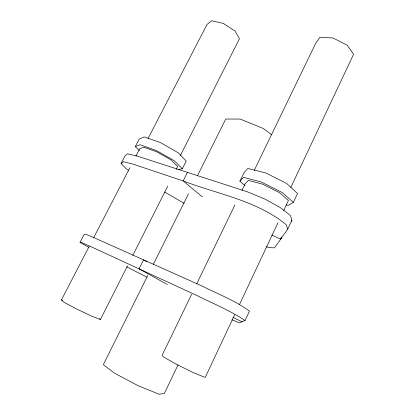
<?xml version="1.0" encoding="UTF-8"?>
<svg xmlns="http://www.w3.org/2000/svg" width="415" height="415" viewBox="0 0 415 415"><rect width="100%" height="100%" fill="white"/><g stroke="black" fill="none" stroke-linecap="round" stroke-linejoin="round"><path stroke-width="0.62" d="M281.406 237.437L280.597 239.165L287.756 229.111L291.911 220.209L290.438 215.515L280.426 207.661L264.485 198.863L247.418 191.813L137.049 156.035L127.519 153.835L125.102 155.801L121.092 163.505L126.093 168.703L128.754 170.477M266.129 246.666L269.205 247.656L274.517 247.848L280.675 239.206L281.754 236.903M241.987 321.76L245.089 320.515L249.451 311.172C235.108 300.47 217.891 294.053 201.97 285.992L94.641 237.966L85.682 234.205L84.204 234.319L80.017 242.355L88.779 247.335M234.688 314.752L205.207 377.443L194.111 372.997L176.308 364.235L163.095 356.718L162.281 354.955L191.657 294.287M239.372 304.792L277.946 222.762M283.73 210.457L288.415 200.497L279.539 192.653L262.628 184.167L248.383 180.416L245.322 183.461L241.929 190.459M286.246 204.875L288.103 205.399L293.374 202.364L297.545 193.468L286.687 183.492L265.579 172.889L247.812 168.495L244.051 172.65L239.886 181.22L244.84 185.36M290.842 187.388L353.57 54.292L347.241 45.225L333.12 38.03L320.032 37.21L315.831 43.02L254.245 170.394M178.061 364.821L164.34 393.472L159.23 394.25L138.294 385.789L114.535 373.194L103.33 364.676L147.787 275.456M196.741 283.787L234.869 205.041M153.27 264.448L188.493 193.769M197.441 175.81L225.734 119.032L240.155 119.053L263.458 128.541L271.514 134.636M178.191 169.611L182.33 168.739L186.216 161.025L178.315 152.834L160.569 142.63L144.166 136.919L139.232 139.087L135.28 146.697L139.424 150.526M139.098 268.858L143.559 259.852L146.915 261.798M187.44 172.36L183.176 180.961L132.893 164.065L123.416 161.715L121.092 163.505M89.132 246.448L61.43 299.926L63.666 302.063L76.396 308.89L91.876 316.22L100.43 319.488L127.55 265.787M132.8 255.396L167.79 186.102M176.245 169.356L177.703 166.472L171.177 160.014L156.901 151.88L143.746 147.175L139.762 148.689L135.887 156.165M180.421 155.464L239.424 38.813L235.051 31.042L223.426 23.442L211.697 20.75L207.007 24.495L148.176 138.268M93.598 237.821L129.931 167.665M291.195 221.247L291.911 220.209M239.886 181.22L243.512 177.355L261.222 181.972L282.387 192.596L293.374 202.364M135.28 146.697L140.104 144.747L156.486 150.588L174.305 160.745L182.33 168.739M80.017 242.355L81.397 242.438L90.294 246.365L197.296 295.677C213.305 303.733 230.164 310.56 245.089 320.515M61.43 299.926L62.629 300.398M231.938 319.768L239.408 322.865L242.07 321.801L232.774 317.247M271.861 235.035L280.675 239.206M126.793 266.897L146.874 277.158M139.056 268.832L165.668 283.606M166.202 283.896L167.333 284.524M164.672 192.041L184.229 203.407M99.558 318.772L100.43 319.488M202.359 196.907L183.145 180.924C217.761 194.189 256.761 200.528 286.168 224.64L287.756 229.111"/></g></svg>
